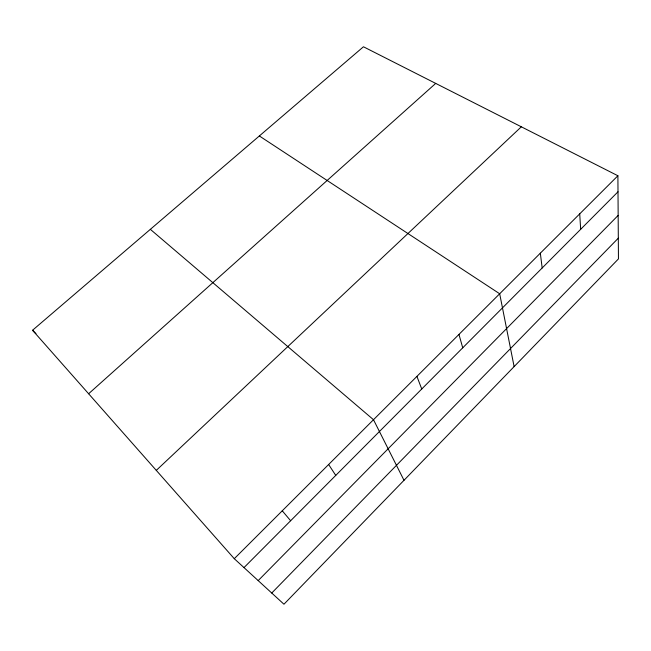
<?xml version="1.0" encoding="UTF-8"?>
<svg xmlns="http://www.w3.org/2000/svg" width="651" height="651" viewBox="0 0 651 651"><rect width="100%" height="100%" fill="white"/><g stroke="black" fill="none" stroke-linecap="round" stroke-linejoin="round"><path stroke-width="0.98" d="M271.744 593.028L618.312 238.176M258.195 580.602L618.157 215.408M244.003 567.599L618.002 191.793M234.279 558.696L617.897 175.754L363.453 46.774L32.55 330.26L234.279 558.696L283.958 604.226L618.45 258.903L617.897 175.754M156.289 470.38L521.337 126.807M88.617 393.749L435.714 83.401M259.35 135.961L499.675 293.764L514.119 366.611M150.348 229.339L373.495 419.724L404.002 480.3M32.55 330.26L35.96 333.637M282.257 510.799L290.639 520.743M328.641 464.505L335.753 475.401M416.917 376.384L421.742 389.005M458.955 334.419L462.731 347.813M540.33 253.182L542.177 267.984M579.715 213.862L580.668 229.307"/></g></svg>
